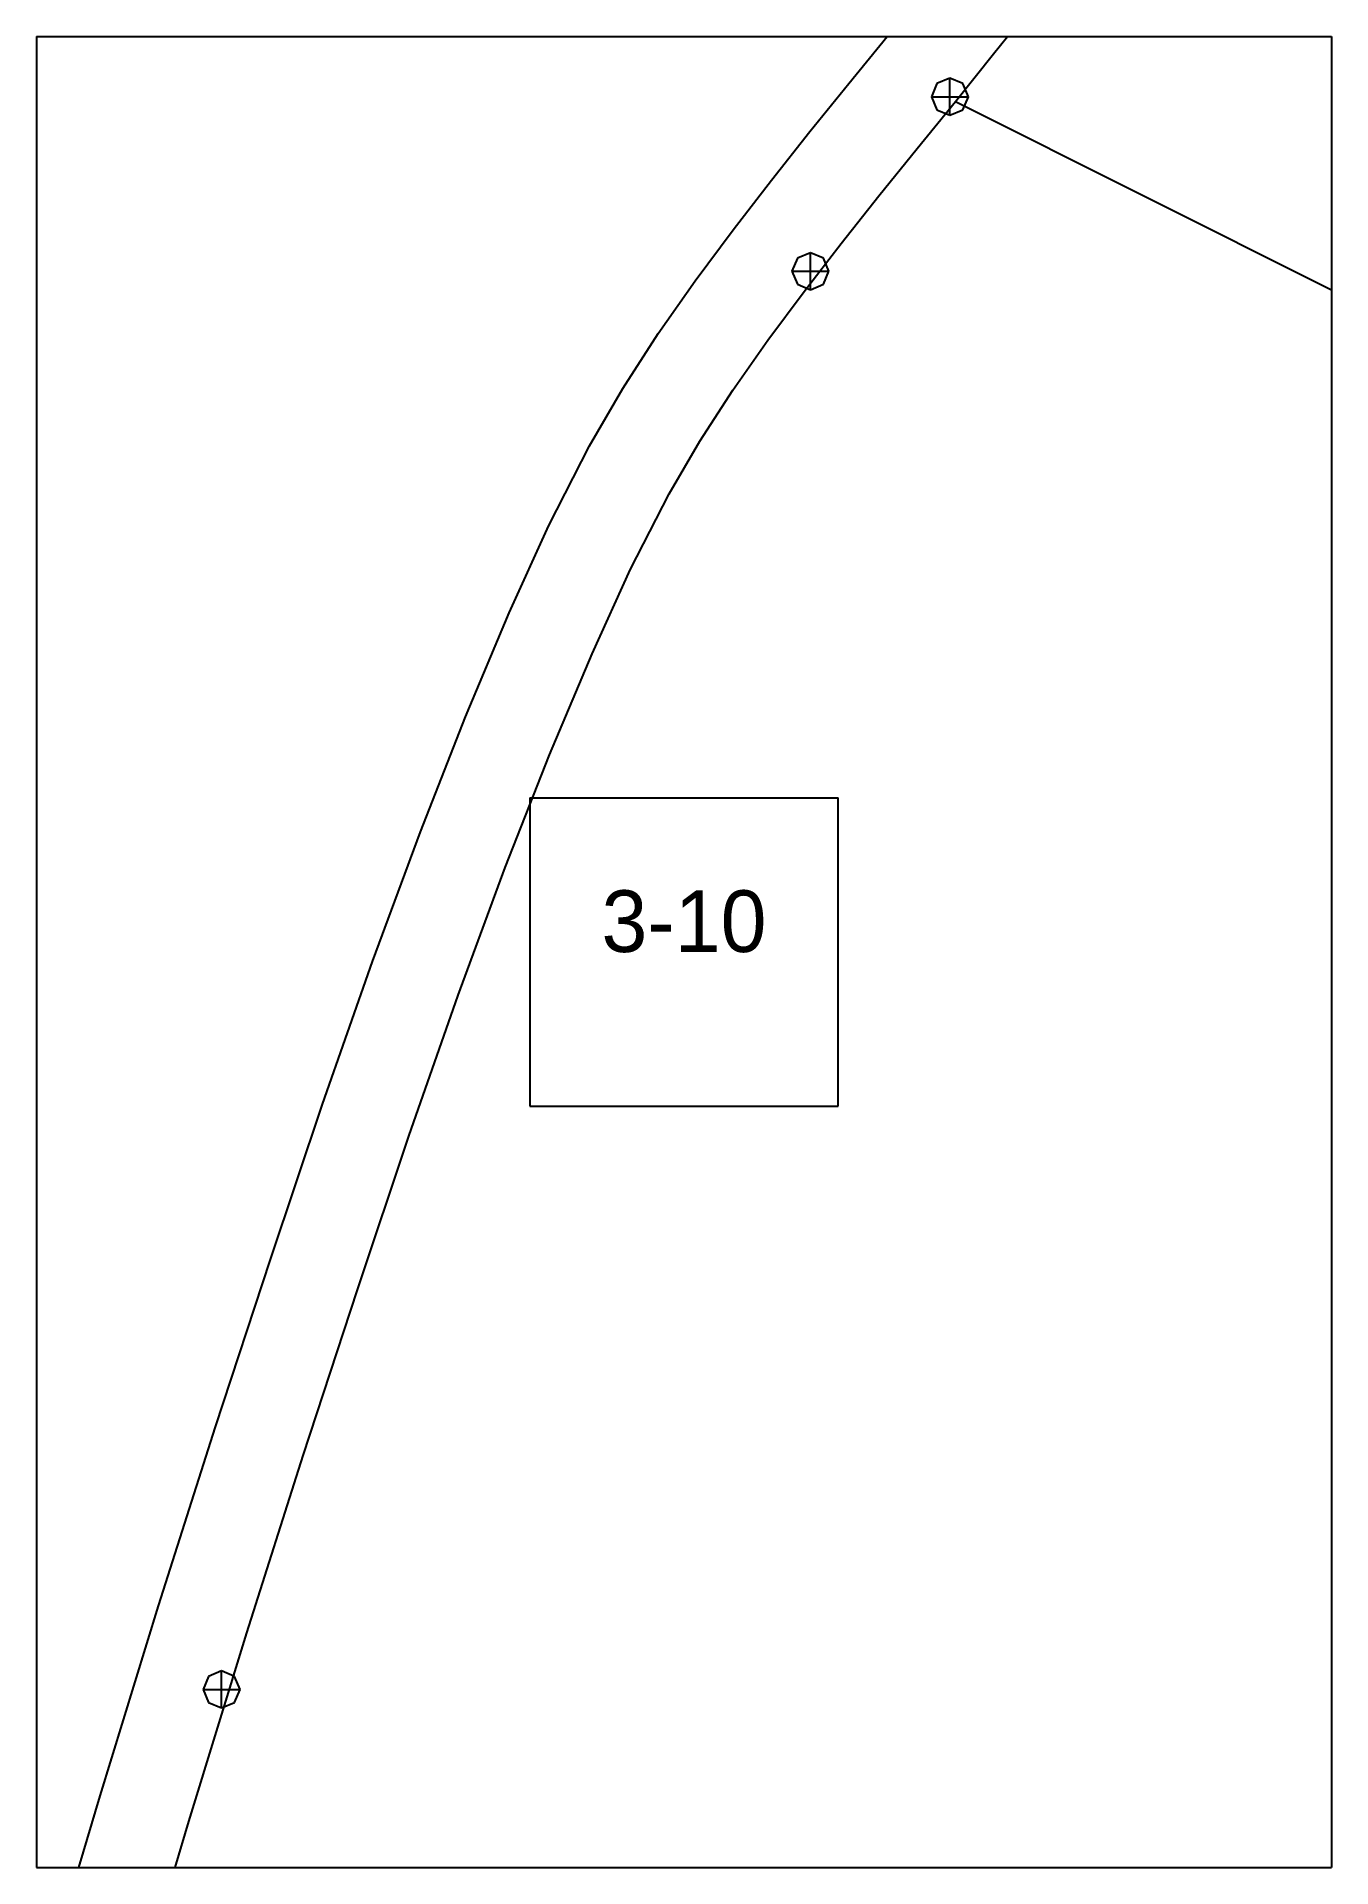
# Paper-space layout 'Plan 3-10' of a CAD drawing. Header units: metres, sheet in millimetres. Extents: x 0 to 210, y 0 to 297.
# The model-space entities are those that its viewports show. They can reach past a viewport. Long polylines and large blocks are cut down to what shows.
import ezdxf
from ezdxf.enums import TextEntityAlignment as Align

# ---------------------------------------------------------------- set-up
doc = ezdxf.new("R2010")
doc.units = ezdxf.units.M
for name, color, linetype in [('default', 7, 'Continuous'), ('TEXTLAYER', 7, 'Continuous'), ('VIEWPORTS', 7, 'Continuous')]:
    doc.layers.add(name, color=color, linetype=linetype)

msp = doc.modelspace()

# ---------------------------------------------------------------- linework, layer by layer
at = {"color": 9}
for p, q in [((1890, -297), (1890, -594)), ((1890, -297), (1890, -594)), ((2100, -297), (2100, -594)), ((2100, -297), (2100, -594)), ((1680, -594), (1890, -594)), ((1680, -594), (1890, -594)), ((1890, -594), (2100, -594)), ((1890, -594), (1890, -891)), ((1890, -594), (2100, -594)), ((1890, -594), (1890, -891)), ((2100, -594), (2310, -594)), ((2100, -594), (2100, -891)), ((2100, -594), (2310, -594)), ((2100, -594), (2100, -891)), ((1970, -717.5), (2020, -717.5)), ((1970, -717.5), (1970, -767.5)), ((2020, -767.5), (2020, -717.5)), ((1970, -767.5), (2020, -767.5)), ((1680, -891), (1890, -891)), ((1680, -891), (1890, -891)), ((1890, -891), (2100, -891)), ((1890, -891), (1890, -1188)), ((1890, -891), (2100, -891)), ((1890, -891), (1890, -1188)), ((2100, -891), (2310, -891)), ((2100, -891), (2100, -1188)), ((2100, -891), (2310, -891)), ((2100, -891), (2100, -1188))]:
    msp.add_line(p, q, dxfattribs=at)
at = {"layer": 'default', "color": 7, "linetype": 'Continuous'}
for p, q in [((2028.08, -593.83), (2033.54, -587.38)), ((2045.22, -596.79), (2051.43, -589.09)), ((2021.73, -601.58), (2028.08, -593.83)), ((2039.06, -604.51), (2045.22, -596.79)), ((2015.43, -609.38), (2021.73, -601.58)), ((2036.01, -601.63), (2035.13, -603.75)), ((2038.13, -600.75), (2036.01, -601.63)), ((2040.25, -601.63), (2038.13, -600.75)), ((2038.13, -606.75), (2038.13, -600.75)), ((2041.13, -603.75), (2040.25, -601.63)), ((2032.81, -612.16), (2039.06, -604.51)), ((2035.13, -603.75), (2036.01, -605.88)), ((2035.13, -603.75), (2041.13, -603.75)), ((2036.01, -605.88), (2038.13, -606.75)), ((2038.13, -606.75), (2040.25, -605.88)), ((2039.06, -604.51), (2334.28, -752.6)), ((2040.25, -605.88), (2041.13, -603.75)), ((2009.17, -617.28), (2015.43, -609.38)), ((2026.62, -619.82), (2032.81, -612.16)), ((2002.96, -625.34), (2009.17, -617.28)), ((2020.5, -627.55), (2026.62, -619.82)), ((1996.83, -633.61), (2002.96, -625.34)), ((2015.51, -629.06), (2013.39, -629.94)), ((2014.48, -635.35), (2020.5, -627.55)), ((2017.63, -629.94), (2015.51, -629.06)), ((2015.51, -635.06), (2015.51, -629.06)), ((2013.39, -629.94), (2012.51, -632.06)), ((2012.51, -632.06), (2018.51, -632.06)), ((2012.51, -632.06), (2013.39, -634.18)), ((2018.51, -632.06), (2017.63, -629.94)), ((2017.63, -634.18), (2018.51, -632.06)), ((1990.83, -642.17), (1996.83, -633.61)), ((2008.61, -643.27), (2014.48, -635.35)), ((2013.39, -634.18), (2015.51, -635.06)), ((2015.51, -635.06), (2017.63, -634.18)), ((1985.06, -651.1), (1990.83, -642.17)), ((2002.94, -651.34), (2008.61, -643.27)), ((1979.68, -660.38), (1985.06, -651.1)), ((1997.56, -659.63), (2002.94, -651.34)), ((1973.09, -673.29), (1979.68, -660.38)), ((1992.59, -668.16), (1997.56, -659.63)), ((1986.33, -680.38), (1992.59, -668.16)), ((1966.65, -687.5), (1973.09, -673.29)), ((1980.1, -694.11), (1986.33, -680.38)), ((1959.55, -704.35), (1966.65, -687.5)), ((1973.19, -710.49), (1980.1, -694.11)), ((1952.25, -723), (1959.55, -704.35)), ((1966.02, -728.8), (1973.19, -710.49)), ((1944.47, -744.03), (1952.25, -723)), ((1958.37, -749.51), (1966.02, -728.8)), ((1936.36, -767.16), (1944.47, -744.03)), ((1950.36, -772.35), (1958.37, -749.51)), ((1927.92, -792.38), (1936.36, -767.16)), ((1942.02, -797.29), (1950.36, -772.35)), ((1919.02, -819.54), (1927.92, -792.38)), ((1933.22, -824.18), (1942.02, -797.29)), ((1909.77, -848.56), (1919.02, -819.54)), ((1924.07, -852.94), (1933.22, -824.18)), ((1900.31, -879.4), (1909.77, -848.56)), ((1914.69, -883.53), (1924.07, -852.94)), ((1917.87, -860.01), (1916.99, -862.14)), ((1919.99, -859.14), (1917.87, -860.01)), ((1922.12, -860.01), (1919.99, -859.14)), ((1919.99, -865.14), (1919.99, -859.14)), ((1922.99, -862.14), (1922.12, -860.01)), ((1916.99, -862.14), (1917.87, -864.26)), ((1916.99, -862.14), (1922.99, -862.14)), ((1917.87, -864.26), (1919.99, -865.14)), ((1919.99, -865.14), (1922.12, -864.26)), ((1922.12, -864.26), (1922.99, -862.14)), ((1890.63, -912.03), (1900.31, -879.4)), ((1905.1, -915.9), (1914.69, -883.53))]:
    msp.add_line(p, q, dxfattribs=at)

# ---------------------------------------------------------------- texts
at = {"layer": 'TEXTLAYER', "color": 1}
msp.add_text('3-10', height=10, dxfattribs=at).set_placement((1995, -742.5), align=Align.CENTER)

psp = doc.layouts.new('Plan 3-10')

# ---------------------------------------------------------------- viewports
at = {"layer": 'VIEWPORTS'}
psp.add_viewport(center=(105, 148.5), size=(210, 297), view_center_point=(1995, -742.5), view_height=297, dxfattribs=at)

doc.saveas('drawing.dxf')
